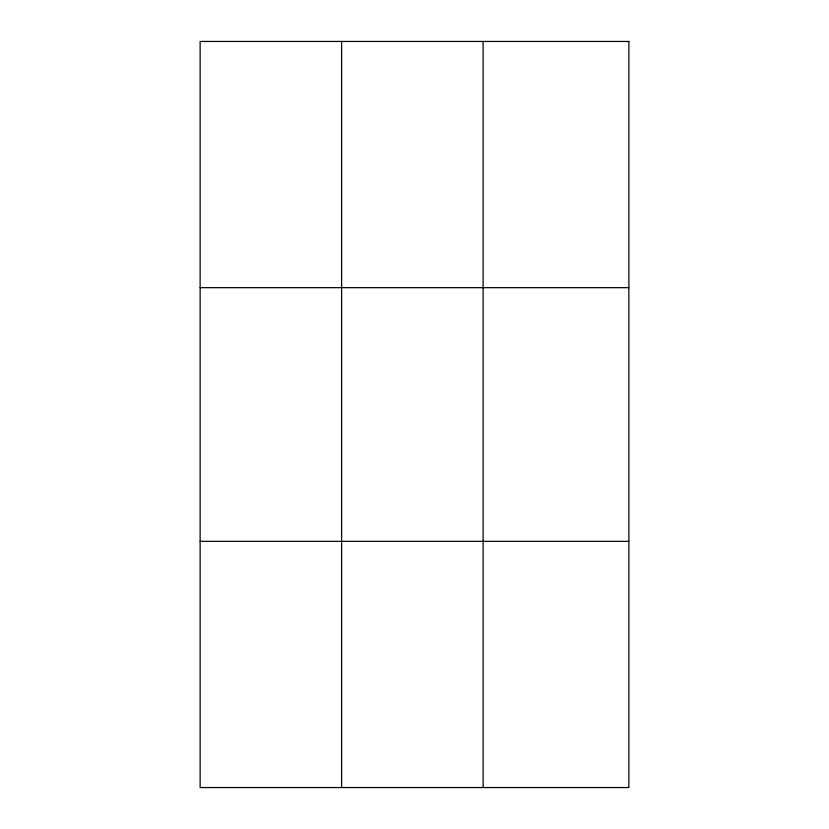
<?xml version="1.0" encoding="UTF-8"?>
<svg xmlns="http://www.w3.org/2000/svg" width="829" height="829" viewBox="0 0 829 829"><rect width="100%" height="100%" fill="white"/><g stroke="black" fill="none" stroke-linecap="round" stroke-linejoin="round"><path stroke-width="1.24" d="M341.621 41.45L341.621 787.55M483.1 41.45L483.1 787.55M200.131 287.663L628.869 287.663M200.131 541.337L628.869 541.337M628.869 41.45L628.869 787.55L200.131 787.55L200.131 41.45L628.869 41.45"/></g></svg>
